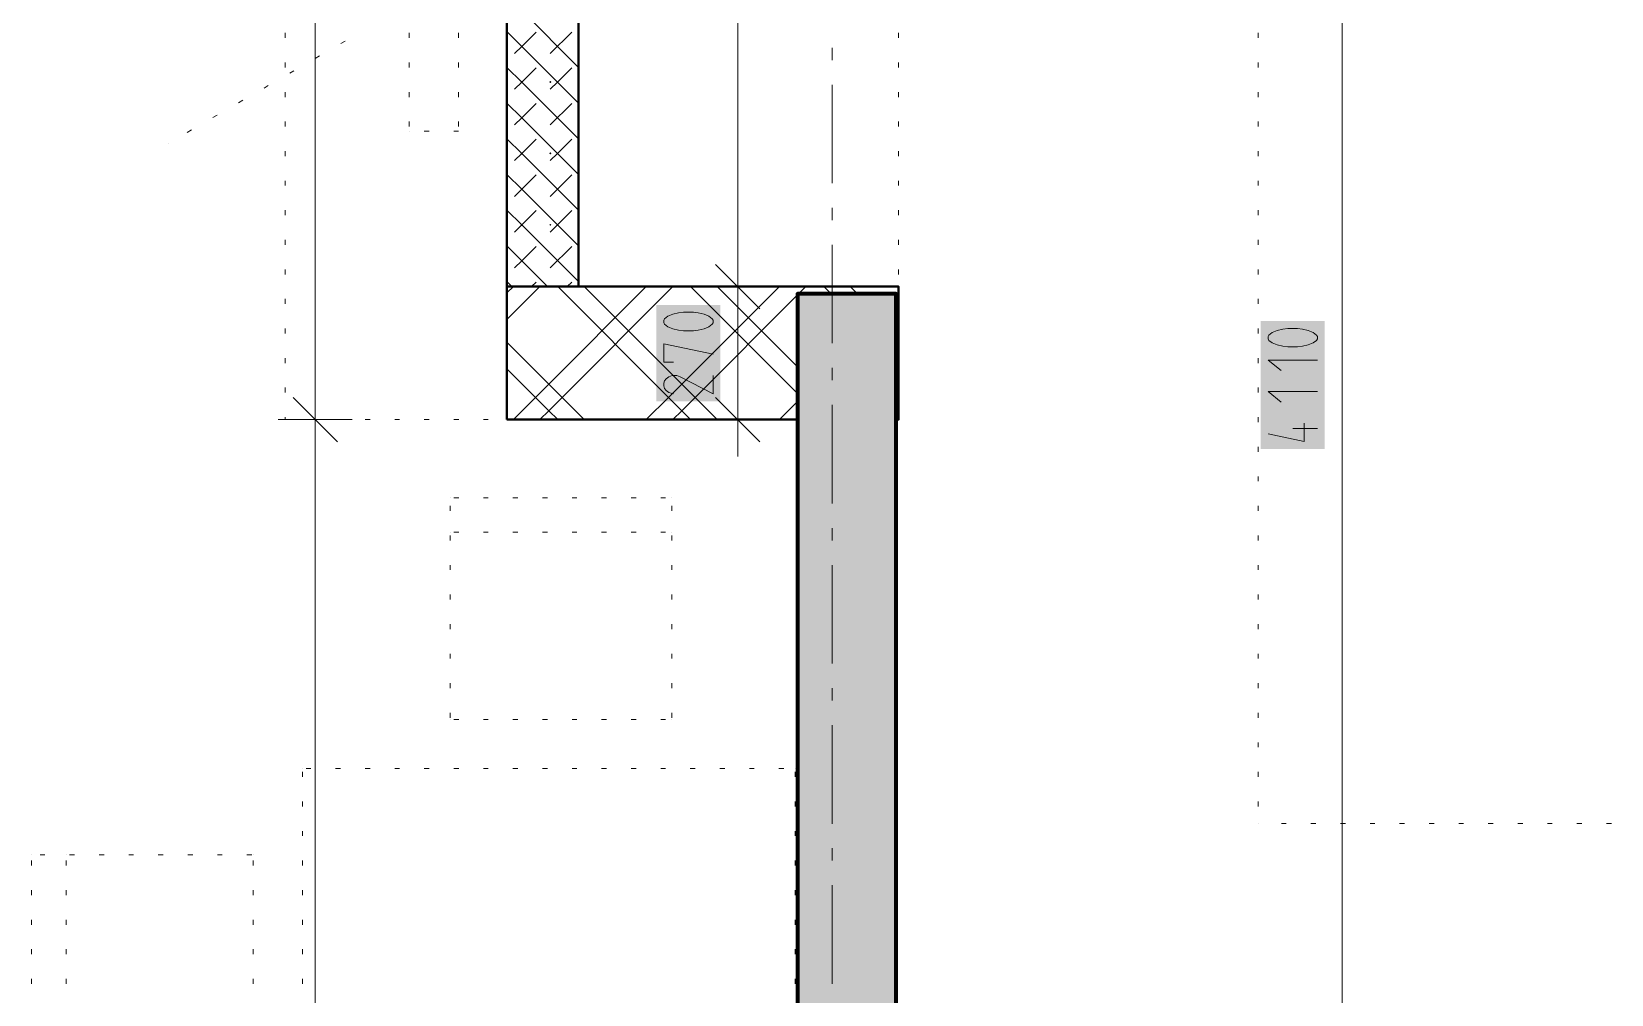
# Model space of a CAD drawing. Header units: millimetres. Extents: x 0 to 594, y 0 to 420.
# Drawn here: x 117.04 to 149.46, y 310.75 to 330.51 of the extents above; entities that cross this region are included whole.
import ezdxf

# ---------------------------------------------------------------- set-up
doc = ezdxf.new("R2010")
doc.units = ezdxf.units.MM
doc.header["$LTSCALE"] = 8
for name, color, linetype in [('PDF_Koty delkove', 7, 'Continuous'), ('PDF_Nabytek', 7, 'Continuous'), ('PDF_Osy hlavni', 7, 'Continuous'), ('PDF_Pricky zdene', 7, 'Continuous'), ('PDF_Steny akusticke', 7, 'Continuous'), ('PDF_Steny obvodove nosne', 7, 'Continuous')]:
    doc.layers.add(name, color=color, linetype=linetype)

msp = doc.modelspace()

# ---------------------------------------------------------------- linework, layer by layer
at = {"layer": 'PDF_Koty delkove', "lineweight": 18}
for points in [[(143.935, 264.115), (143.935, 301.015), (143.935, 302.481), (143.935, 344.032), (143.935, 347.874), (143.935, 364.049)], [(122.862, 346.569), (122.862, 322.549), (122.862, 290.704)], [(131.533, 322.549), (131.533, 325.279), (131.533, 344.032)], [(131.988, 324.824), (131.078, 325.734)], [(132.291, 325.279), (131.533, 325.279), (130.775, 325.279)], [(130.622, 324.751), (130.42, 324.751), (130.32, 324.737), (130.201, 324.711), (130.1, 324.67), (130.032, 324.617), (130.016, 324.589), (130.016, 324.536), (130.032, 324.508), (130.1, 324.455), (130.201, 324.414), (130.32, 324.387), (130.42, 324.373), (130.622, 324.373), (130.723, 324.387), (130.841, 324.414), (130.942, 324.455), (131.01, 324.508), (131.027, 324.536), (131.027, 324.589), (131.01, 324.617), (130.942, 324.67), (130.841, 324.711), (130.723, 324.737)], [(130.723, 324.737), (130.622, 324.751)], [(130.217, 323.725), (130.016, 323.725), (130.016, 324.103), (131.027, 323.888)], [(143.429, 323.77), (142.418, 323.77), (142.687, 323.555)], [(131.027, 323.455), (131.027, 323.077), (130.353, 323.428), (130.285, 323.455), (130.184, 323.455), (130.117, 323.428), (130.067, 323.388), (130.032, 323.347), (130.016, 323.293), (130.016, 323.24), (130.032, 323.185), (130.067, 323.145), (130.117, 323.104), (130.217, 323.077)], [(123.317, 322.094), (122.407, 323.004)], [(131.988, 322.094), (131.078, 323.004)], [(143.429, 323.122), (142.418, 323.122), (142.687, 322.906)], [(123.62, 322.549), (122.862, 322.549), (122.104, 322.549)], [(132.291, 322.549), (131.533, 322.549), (130.775, 322.549)], [(131.533, 322.549), (131.533, 321.791)], [(143.16, 322.474), (143.16, 322.096), (142.418, 322.258)], [(143.429, 322.366), (142.924, 322.366)]]:
    msp.add_lwpolyline(points, dxfattribs=at)
msp.add_lwpolyline([(143.024, 324.418), (142.822, 324.418), (142.722, 324.404), (142.603, 324.378), (142.502, 324.337), (142.435, 324.284), (142.418, 324.256), (142.418, 324.203), (142.435, 324.175), (142.502, 324.122), (142.603, 324.081), (142.722, 324.054), (142.822, 324.04), (143.024, 324.04), (143.125, 324.054), (143.243, 324.081), (143.344, 324.122), (143.412, 324.175), (143.429, 324.203), (143.429, 324.256), (143.412, 324.284), (143.344, 324.337), (143.243, 324.378), (143.125, 324.404)], close=True, dxfattribs=at)
at = {"layer": 'PDF_Koty delkove', "color": 7, "lineweight": 18, "true_color": 0xffffff, "transparency": 33554559}
for points in [[(131.179, 322.925), (131.179, 324.903), (129.865, 322.925), (129.865, 324.903)], [(143.581, 321.944), (143.581, 324.569), (142.267, 321.944), (142.267, 324.569)]]:
    msp.add_solid(points, dxfattribs=at)
at = {"layer": 'PDF_Nabytek', "lineweight": 13}
for points in [[(122.247, 330.382), (122.247, 330.483)], [(124.789, 330.382), (124.789, 330.483)], [(125.8, 330.382), (125.8, 330.483)], [(126.796, 330.382), (126.796, 330.483)], [(134.833, 330.382), (134.833, 330.483)], [(142.213, 330.382), (142.213, 330.483), (142.213, 330.382)], [(123.388, 330.263), (123.475, 330.313)], [(122.247, 329.775), (122.247, 329.876)], [(122.862, 329.96), (122.95, 330.01)], [(124.789, 329.775), (124.789, 329.876)], [(125.8, 329.775), (125.8, 329.876)], [(126.796, 329.775), (126.796, 329.876)], [(134.833, 329.775), (134.833, 329.876)], [(142.213, 329.876), (142.213, 329.775), (142.213, 329.876)], [(122.337, 329.656), (122.425, 329.707)], [(121.286, 329.05), (121.374, 329.1)], [(121.812, 329.353), (121.899, 329.403)], [(122.247, 329.168), (122.247, 329.27)], [(124.789, 329.168), (124.789, 329.27)], [(125.8, 329.168), (125.8, 329.27)], [(126.796, 329.168), (126.796, 329.27)], [(134.833, 329.168), (134.833, 329.27)], [(142.213, 329.27), (142.213, 329.168), (142.213, 329.27)], [(120.761, 328.746), (120.849, 328.797)], [(120.236, 328.443), (120.323, 328.494)], [(122.247, 328.562), (122.247, 328.663)], [(124.789, 328.562), (124.789, 328.663)], [(124.789, 328.466), (124.789, 328.466)], [(124.789, 328.466), (124.789, 328.466)], [(125.201, 328.466), (125.1, 328.466)], [(125.8, 328.466), (125.706, 328.466)], [(125.8, 328.562), (125.8, 328.663)], [(125.8, 328.466), (125.8, 328.466)], [(125.8, 328.466), (125.8, 328.466)], [(126.796, 328.562), (126.796, 328.663)], [(134.833, 328.562), (134.833, 328.663)], [(142.213, 328.663), (142.213, 328.562), (142.213, 328.663)], [(119.846, 328.218), (119.846, 328.218)], [(122.247, 327.955), (122.247, 328.056)], [(126.796, 327.955), (126.796, 328.056)], [(134.833, 327.955), (134.833, 328.056)], [(142.213, 328.056), (142.213, 327.955), (142.213, 328.056)], [(122.247, 327.349), (122.247, 327.45)], [(126.796, 327.349), (126.796, 327.45)], [(134.833, 327.349), (134.833, 327.45)], [(142.213, 327.45), (142.213, 327.349), (142.213, 327.45)], [(122.247, 326.742), (122.247, 326.843)], [(126.796, 326.742), (126.796, 326.843)], [(134.833, 326.742), (134.833, 326.843)], [(142.213, 326.843), (142.213, 326.742), (142.213, 326.843)], [(122.247, 326.136), (122.247, 326.237)], [(126.796, 326.136), (126.796, 326.237)], [(134.833, 326.136), (134.833, 326.237)], [(142.213, 326.237), (142.213, 326.136), (142.213, 326.237)], [(122.247, 325.529), (122.247, 325.63)], [(126.796, 325.529), (126.796, 325.63)], [(134.833, 325.529), (134.833, 325.63)], [(142.213, 325.63), (142.213, 325.529), (142.213, 325.63)], [(134.833, 325.279), (134.833, 325.279)], [(122.247, 324.922), (122.247, 325.024)], [(126.796, 324.922), (126.796, 325.024)], [(142.213, 325.024), (142.213, 324.922), (142.213, 325.024)], [(122.247, 324.316), (122.247, 324.417)], [(126.796, 324.316), (126.796, 324.417)], [(142.213, 324.417), (142.213, 324.316), (142.213, 324.417)], [(122.247, 323.709), (122.247, 323.81)], [(126.796, 323.709), (126.796, 323.81)], [(142.213, 323.81), (142.213, 323.709), (142.213, 323.81)], [(122.247, 323.103), (122.247, 323.204)], [(126.796, 323.103), (126.796, 323.204)], [(142.213, 323.204), (142.213, 323.103), (142.213, 323.204)], [(122.247, 322.549), (122.247, 322.597)], [(122.247, 322.549), (122.247, 322.549)], [(122.247, 322.549), (122.247, 322.549)], [(122.774, 322.549), (122.673, 322.549)], [(123.381, 322.549), (123.28, 322.549)], [(123.988, 322.549), (123.887, 322.549)], [(124.594, 322.549), (124.493, 322.549)], [(125.201, 322.549), (125.1, 322.549)], [(125.807, 322.549), (125.706, 322.549)], [(126.414, 322.549), (126.313, 322.549)], [(126.796, 322.549), (126.796, 322.597)], [(126.796, 322.549), (126.796, 322.549)], [(126.796, 322.549), (126.796, 322.549)], [(142.213, 322.597), (142.213, 322.496), (142.213, 322.597)], [(142.213, 321.991), (142.213, 321.89), (142.213, 321.991)], [(142.213, 321.384), (142.213, 321.283), (142.213, 321.384)], [(125.629, 320.946), (125.629, 320.946)], [(125.629, 320.946), (125.629, 320.946)], [(125.629, 320.676), (125.629, 320.777)], [(125.807, 320.946), (125.706, 320.946)], [(126.414, 320.946), (126.313, 320.946)], [(127.021, 320.946), (126.919, 320.946)], [(127.627, 320.946), (127.526, 320.946)], [(128.234, 320.946), (128.133, 320.946)], [(128.84, 320.946), (128.739, 320.946)], [(129.447, 320.946), (129.346, 320.946)], [(130.053, 320.946), (129.952, 320.946)], [(130.179, 320.946), (130.179, 320.946)], [(130.179, 320.946), (130.179, 320.946)], [(130.179, 320.676), (130.179, 320.777)], [(142.213, 320.777), (142.213, 320.676), (142.213, 320.777)], [(125.629, 320.239), (125.629, 320.239)], [(125.629, 320.07), (125.629, 320.171)], [(125.807, 320.239), (125.706, 320.239)], [(126.414, 320.239), (126.313, 320.239)], [(127.021, 320.239), (126.919, 320.239)], [(127.627, 320.239), (127.526, 320.239)], [(128.234, 320.239), (128.133, 320.239)], [(128.84, 320.239), (128.739, 320.239)], [(129.447, 320.239), (129.346, 320.239)], [(130.053, 320.239), (129.952, 320.239)], [(130.179, 320.239), (130.179, 320.239)], [(130.179, 320.07), (130.179, 320.171)], [(142.213, 320.171), (142.213, 320.07), (142.213, 320.171)], [(125.629, 319.463), (125.629, 319.564)], [(130.179, 319.463), (130.179, 319.564)], [(142.213, 319.564), (142.213, 319.463), (142.213, 319.564)], [(125.629, 318.857), (125.629, 318.958)], [(130.179, 318.857), (130.179, 318.958)], [(142.213, 318.958), (142.213, 318.857), (142.213, 318.958)], [(125.629, 318.25), (125.629, 318.351)], [(130.179, 318.25), (130.179, 318.351)], [(142.213, 318.351), (142.213, 318.25), (142.213, 318.351)], [(125.629, 317.643), (125.629, 317.745)], [(130.179, 317.643), (130.179, 317.745)], [(142.213, 317.745), (142.213, 317.643), (142.213, 317.745)], [(125.629, 317.037), (125.629, 317.138)], [(130.179, 317.037), (130.179, 317.138)], [(142.213, 317.138), (142.213, 317.037), (142.213, 317.138)], [(125.629, 316.43), (125.629, 316.531)], [(130.179, 316.43), (130.179, 316.531)], [(142.213, 316.531), (142.213, 316.43), (142.213, 316.531)], [(125.629, 316.397), (125.629, 316.397)], [(125.629, 316.397), (125.629, 316.397)], [(125.807, 316.397), (125.706, 316.397)], [(126.414, 316.397), (126.313, 316.397)], [(127.021, 316.397), (126.919, 316.397)], [(127.627, 316.397), (127.526, 316.397)], [(128.234, 316.397), (128.133, 316.397)], [(128.84, 316.397), (128.739, 316.397)], [(129.447, 316.397), (129.346, 316.397)], [(130.053, 316.397), (129.952, 316.397)], [(130.179, 316.397), (130.179, 316.397)], [(130.179, 316.397), (130.179, 316.397)], [(142.213, 315.925), (142.213, 315.824), (142.213, 315.925)], [(122.601, 315.386), (122.601, 315.386)], [(122.601, 315.386), (122.601, 315.386)], [(122.601, 315.217), (122.601, 315.318)], [(122.774, 315.386), (122.673, 315.386)], [(123.381, 315.386), (123.28, 315.386)], [(123.988, 315.386), (123.887, 315.386)], [(124.594, 315.386), (124.493, 315.386)], [(125.201, 315.386), (125.1, 315.386)], [(125.807, 315.386), (125.706, 315.386)], [(126.414, 315.386), (126.313, 315.386)], [(127.021, 315.386), (126.919, 315.386)], [(127.627, 315.386), (127.526, 315.386)], [(128.234, 315.386), (128.133, 315.386)], [(128.84, 315.386), (128.739, 315.386)], [(129.447, 315.386), (129.346, 315.386)], [(130.053, 315.386), (129.952, 315.386)], [(130.66, 315.386), (130.559, 315.386)], [(131.267, 315.386), (131.166, 315.386)], [(131.873, 315.386), (131.772, 315.386)], [(132.48, 315.386), (132.379, 315.386)], [(132.71, 315.386), (132.71, 315.386)], [(132.71, 315.386), (132.71, 315.386)], [(132.71, 315.217), (132.71, 315.318)], [(142.213, 315.318), (142.213, 315.217), (142.213, 315.318)], [(122.601, 314.611), (122.601, 314.712)], [(132.71, 314.611), (132.71, 314.712)], [(142.213, 314.712), (142.213, 314.611), (142.213, 314.712)], [(142.213, 314.259), (142.213, 314.259)], [(142.213, 314.259), (142.213, 314.259)], [(142.213, 314.259), (142.213, 314.259)], [(142.213, 314.259), (142.213, 314.259)], [(142.792, 314.259), (142.691, 314.259)], [(142.792, 314.259), (142.691, 314.259)], [(143.398, 314.259), (143.297, 314.259)], [(143.398, 314.259), (143.297, 314.259)], [(144.005, 314.259), (143.904, 314.259)], [(144.005, 314.259), (143.904, 314.259)], [(144.611, 314.259), (144.51, 314.259)], [(144.611, 314.259), (144.51, 314.259)], [(145.218, 314.259), (145.117, 314.259)], [(145.218, 314.259), (145.117, 314.259)], [(145.825, 314.259), (145.723, 314.259)], [(145.825, 314.259), (145.723, 314.259)], [(146.431, 314.259), (146.33, 314.259)], [(146.431, 314.259), (146.33, 314.259)], [(147.038, 314.259), (146.937, 314.259)], [(147.038, 314.259), (146.937, 314.259)], [(147.644, 314.259), (147.543, 314.259)], [(147.644, 314.259), (147.543, 314.259)], [(148.251, 314.259), (148.15, 314.259)], [(148.251, 314.259), (148.15, 314.259)], [(148.857, 314.259), (148.756, 314.259)], [(148.857, 314.259), (148.756, 314.259)], [(149.464, 314.259), (149.363, 314.259)], [(149.464, 314.259), (149.363, 314.259)], [(122.601, 314.004), (122.601, 314.105)], [(132.71, 314.004), (132.71, 314.105)], [(117.04, 313.617), (117.04, 313.617)], [(117.04, 313.617), (117.04, 313.617)], [(117.315, 313.617), (117.214, 313.617)], [(117.748, 313.617), (117.748, 313.617)], [(117.922, 313.617), (117.821, 313.617)], [(118.528, 313.617), (118.427, 313.617)], [(119.135, 313.617), (119.034, 313.617)], [(119.742, 313.617), (119.641, 313.617)], [(120.348, 313.617), (120.247, 313.617)], [(120.955, 313.617), (120.854, 313.617)], [(121.561, 313.617), (121.46, 313.617)], [(121.59, 313.617), (121.59, 313.617)], [(121.59, 313.617), (121.59, 313.617)], [(117.04, 313.397), (117.04, 313.498)], [(117.748, 313.397), (117.748, 313.498)], [(121.59, 313.397), (121.59, 313.498)], [(122.601, 313.397), (122.601, 313.498)], [(132.71, 313.397), (132.71, 313.498)], [(117.04, 312.791), (117.04, 312.892)], [(117.748, 312.791), (117.748, 312.892)], [(121.59, 312.791), (121.59, 312.892)], [(122.601, 312.791), (122.601, 312.892)], [(132.71, 312.791), (132.71, 312.892)], [(117.04, 312.184), (117.04, 312.285)], [(117.748, 312.184), (117.748, 312.285)], [(121.59, 312.184), (121.59, 312.285)], [(122.601, 312.184), (122.601, 312.285)], [(132.71, 312.184), (132.71, 312.285)], [(117.04, 311.578), (117.04, 311.679)], [(117.748, 311.578), (117.748, 311.679)], [(121.59, 311.578), (121.59, 311.679)], [(122.601, 311.578), (122.601, 311.679)], [(132.71, 311.578), (132.71, 311.679)], [(117.04, 310.971), (117.04, 311.072)], [(117.748, 310.971), (117.748, 311.072)], [(121.59, 310.971), (121.59, 311.072)], [(122.601, 310.971), (122.601, 311.072)], [(132.71, 310.971), (132.71, 311.072)]]:
    msp.add_lwpolyline(points, dxfattribs=at)
at = {"layer": 'PDF_Osy hlavni', "lineweight": 18}
for points in [[(133.469, 329.927), (133.469, 330.179)], [(133.469, 327.399), (133.469, 329.421)], [(133.469, 326.641), (133.469, 326.894)], [(133.469, 324.114), (133.469, 326.136)], [(133.469, 323.355), (133.469, 323.608)], [(133.469, 320.828), (133.469, 322.85)], [(133.469, 320.07), (133.469, 320.323)], [(133.469, 317.542), (133.469, 319.564)], [(133.469, 316.784), (133.469, 317.037)], [(133.469, 314.257), (133.469, 316.279)], [(133.469, 313.498), (133.469, 313.751)], [(133.469, 310.971), (133.469, 312.993)]]:
    msp.add_lwpolyline(points, dxfattribs=at)
at = {"layer": 'PDF_Pricky zdene', "lineweight": 40}
msp.add_lwpolyline([(128.262, 325.279), (128.262, 344.044), (128.262, 344.184), (128.216, 344.184), (127.354, 346.756), (127.211, 346.708), (126.796, 346.569), (126.796, 325.279)], close=True, dxfattribs=at)
at = {"layer": 'PDF_Pricky zdene', "lineweight": 9}
for points in [[(128.262, 329.777), (127.1, 330.94), (126.796, 331.243)], [(127.1, 330.207), (126.796, 330.51)], [(126.953, 330.061), (127.1, 330.207), (127.393, 330.5)], [(127.686, 330.061), (128.126, 330.5)], [(128.262, 329.044), (127.832, 329.474), (127.1, 330.207)], [(128.262, 328.312), (127.1, 329.474), (126.796, 329.777)], [(126.953, 329.328), (127.1, 329.474), (127.393, 329.767)], [(127.686, 329.328), (127.832, 329.474), (128.126, 329.767)], [(127.1, 328.741), (126.796, 329.044)], [(126.953, 328.595), (127.1, 328.741), (127.393, 329.034)], [(127.686, 328.595), (128.126, 329.034)], [(128.262, 327.579), (127.832, 328.008), (127.1, 328.741)], [(128.262, 326.846), (127.1, 328.008), (126.796, 328.312)], [(126.953, 327.862), (127.1, 328.008), (127.393, 328.301)], [(127.686, 327.862), (127.832, 328.008), (128.126, 328.301)], [(127.1, 327.275), (126.796, 327.579)], [(126.953, 327.129), (127.1, 327.275), (127.393, 327.568)], [(127.686, 327.129), (128.126, 327.568)], [(128.262, 326.113), (127.832, 326.542), (127.1, 327.275)], [(128.262, 325.38), (127.1, 326.542), (126.796, 326.846)], [(126.953, 326.396), (127.1, 326.542), (127.393, 326.836)], [(127.686, 326.396), (127.832, 326.542), (128.126, 326.836)], [(127.1, 325.809), (126.796, 326.113)], [(126.953, 325.663), (127.1, 325.809), (127.393, 326.103)], [(127.686, 325.663), (128.126, 326.103)], [(127.63, 325.279), (127.1, 325.809)], [(126.897, 325.279), (126.796, 325.38)], [(127.302, 325.279), (127.393, 325.37)], [(128.035, 325.279), (128.126, 325.37)]]:
    msp.add_lwpolyline(points, dxfattribs=at)
at = {"layer": 'PDF_Pricky zdene', "lineweight": 9, "transparency": 33554559}
for points in [[(127.1, 329.451), (127.077, 329.474), (127.122, 329.474), (127.1, 329.497)], [(127.686, 329.454), (127.663, 329.477), (127.709, 329.477), (127.686, 329.5)], [(127.1, 327.985), (127.077, 328.008), (127.122, 328.008), (127.1, 328.031)], [(127.686, 327.988), (127.663, 328.011), (127.709, 328.011), (127.686, 328.034)], [(127.1, 326.52), (127.077, 326.542), (127.122, 326.542), (127.1, 326.565)], [(127.686, 326.523), (127.663, 326.545), (127.709, 326.545), (127.686, 326.568)]]:
    msp.add_solid(points, dxfattribs=at)
at = {"layer": 'PDF_Steny akusticke', "lineweight": 9}
for points in [[(126.796, 325.147), (126.928, 325.279)], [(126.796, 324.601), (127.474, 325.279)], [(127.474, 322.549), (127.656, 322.731), (127.928, 323.004), (130.203, 325.279)], [(127.656, 323.277), (129.657, 325.279)], [(130.567, 322.549), (130.385, 322.731), (130.112, 323.004), (127.838, 325.279)], [(131.113, 322.549), (130.658, 323.004), (130.385, 323.277), (128.383, 325.279)], [(130.385, 323.277), (132.387, 325.279)], [(132.761, 323.085), (130.567, 325.279)], [(132.761, 323.631), (131.113, 325.279)], [(132.781, 325.127), (132.933, 325.279)], [(133.448, 325.127), (133.297, 325.279)], [(133.994, 325.127), (133.843, 325.279)], [(130.658, 323.004), (132.761, 325.107)], [(134.783, 324.945), (134.833, 324.996)], [(134.783, 324.399), (134.833, 324.45)], [(134.833, 324.288), (134.783, 324.338)], [(128.383, 322.549), (127.928, 323.004), (127.656, 323.277), (126.796, 324.136)], [(127.838, 322.549), (127.656, 322.731), (127.383, 323.004), (126.796, 323.59)], [(134.833, 323.742), (134.783, 323.793)], [(127.383, 323.004), (127.656, 323.277)], [(130.112, 323.004), (130.385, 323.277)], [(126.928, 322.549), (127.383, 323.004)], [(129.657, 322.549), (130.112, 323.004)], [(130.203, 322.549), (130.385, 322.731), (130.658, 323.004)], [(132.387, 322.549), (132.761, 322.923)]]:
    msp.add_lwpolyline(points, dxfattribs=at)
at = {"layer": 'PDF_Steny akusticke', "lineweight": 40}
msp.add_lwpolyline([(126.796, 322.549), (132.71, 322.549), (132.761, 322.549), (132.761, 325.127), (134.783, 325.127), (134.783, 322.549), (134.833, 322.549), (134.833, 325.279), (128.262, 325.279), (126.796, 325.279)], close=True, dxfattribs=at)
at = {"layer": 'PDF_Steny obvodove nosne', "lineweight": 70}
msp.add_lwpolyline([(132.761, 300.51), (134.783, 300.51), (134.783, 322.549), (134.783, 325.127), (132.761, 325.127), (132.761, 322.549), (132.761, 300.51)], dxfattribs=at)
at = {"layer": 'PDF_Steny obvodove nosne', "color": 9, "lineweight": 9, "true_color": 0xc0c0c0, "transparency": 33554559}
msp.add_solid([(132.761, 325.127), (132.761, 300.51), (134.783, 325.127), (134.783, 300.51)], dxfattribs=at)

doc.saveas('drawing.dxf')
